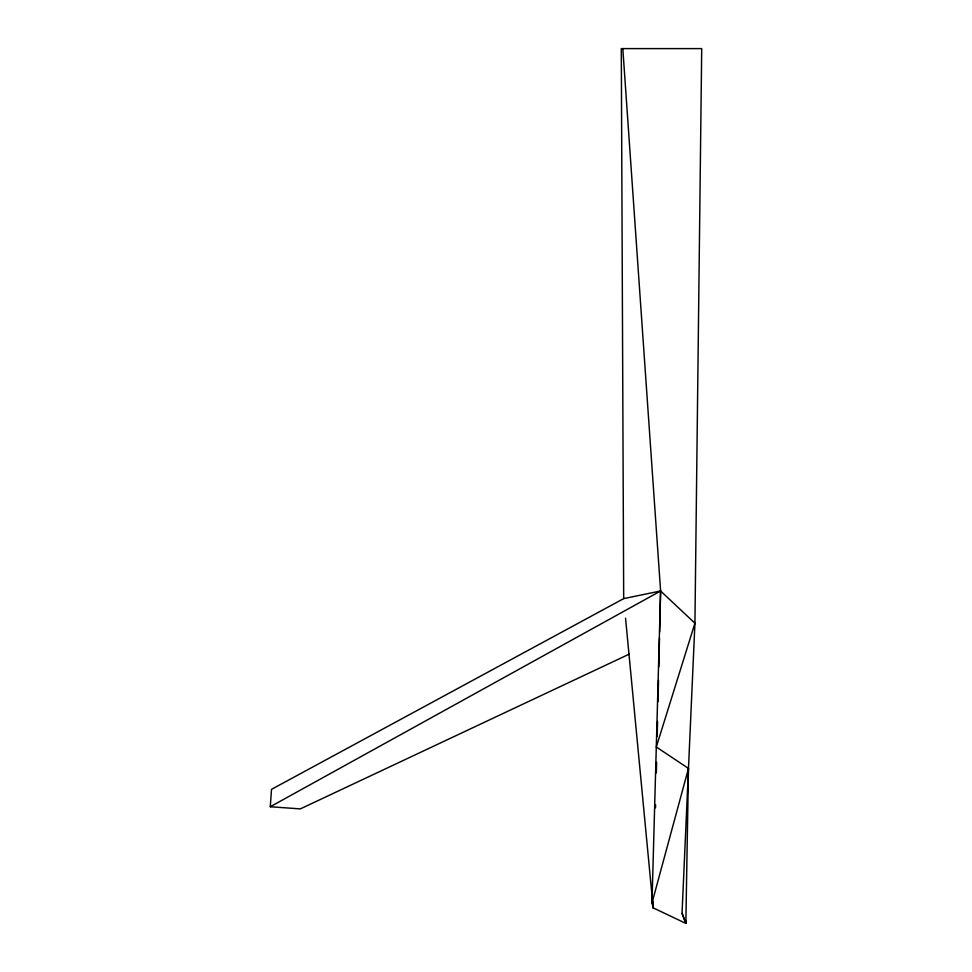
<?xml version="1.0" encoding="UTF-8"?>
<svg xmlns="http://www.w3.org/2000/svg" width="972" height="972" viewBox="0 0 972 972"><rect width="100%" height="100%" fill="white"/><g stroke="black" fill="none" stroke-linecap="round" stroke-linejoin="round"><path stroke-width="1.46" d="M629.163 654.168L300.336 808.898L270.289 806.748L271.492 789.361L623.684 598.618L621.29 48.6L701.711 48.6L694.931 623.222L656.294 746.994L688.48 768.415L685.843 923.4L653.184 907.86L653.233 904.835M622.809 48.6L660.608 590.988L651.981 903L653.184 907.86L653.33 901.797M655.529 807.793L655.602 804.767M656.343 772.922L656.598 762.315M657.206 736.545L657.558 721.382M658.02 701.663L658.518 680.436M658.834 666.792L659.514 637.984M659.648 631.922L660.608 590.988L623.684 598.618M651.981 903L688.48 768.415M270.289 806.748L660.608 590.988L694.931 623.222L682.028 913.607L685.843 923.4L685.722 920.387M682.259 913.401L685.843 923.4M625.555 618.228L653.184 907.86"/></g></svg>
